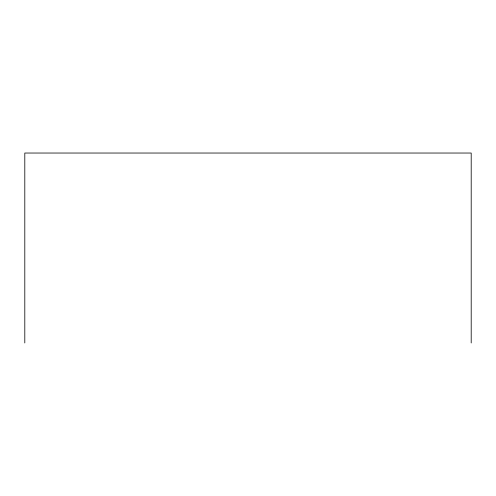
<?xml version="1.0" encoding="UTF-8"?>
<svg xmlns="http://www.w3.org/2000/svg" width="496" height="496" viewBox="0 0 496 496"><rect width="100%" height="100%" fill="white"/><g stroke="black" fill="none" stroke-linecap="round" stroke-linejoin="round"><path stroke-width="0.74" d="M471.2 342.965L471.2 153.035L24.8 153.035L24.8 342.965"/></g></svg>
